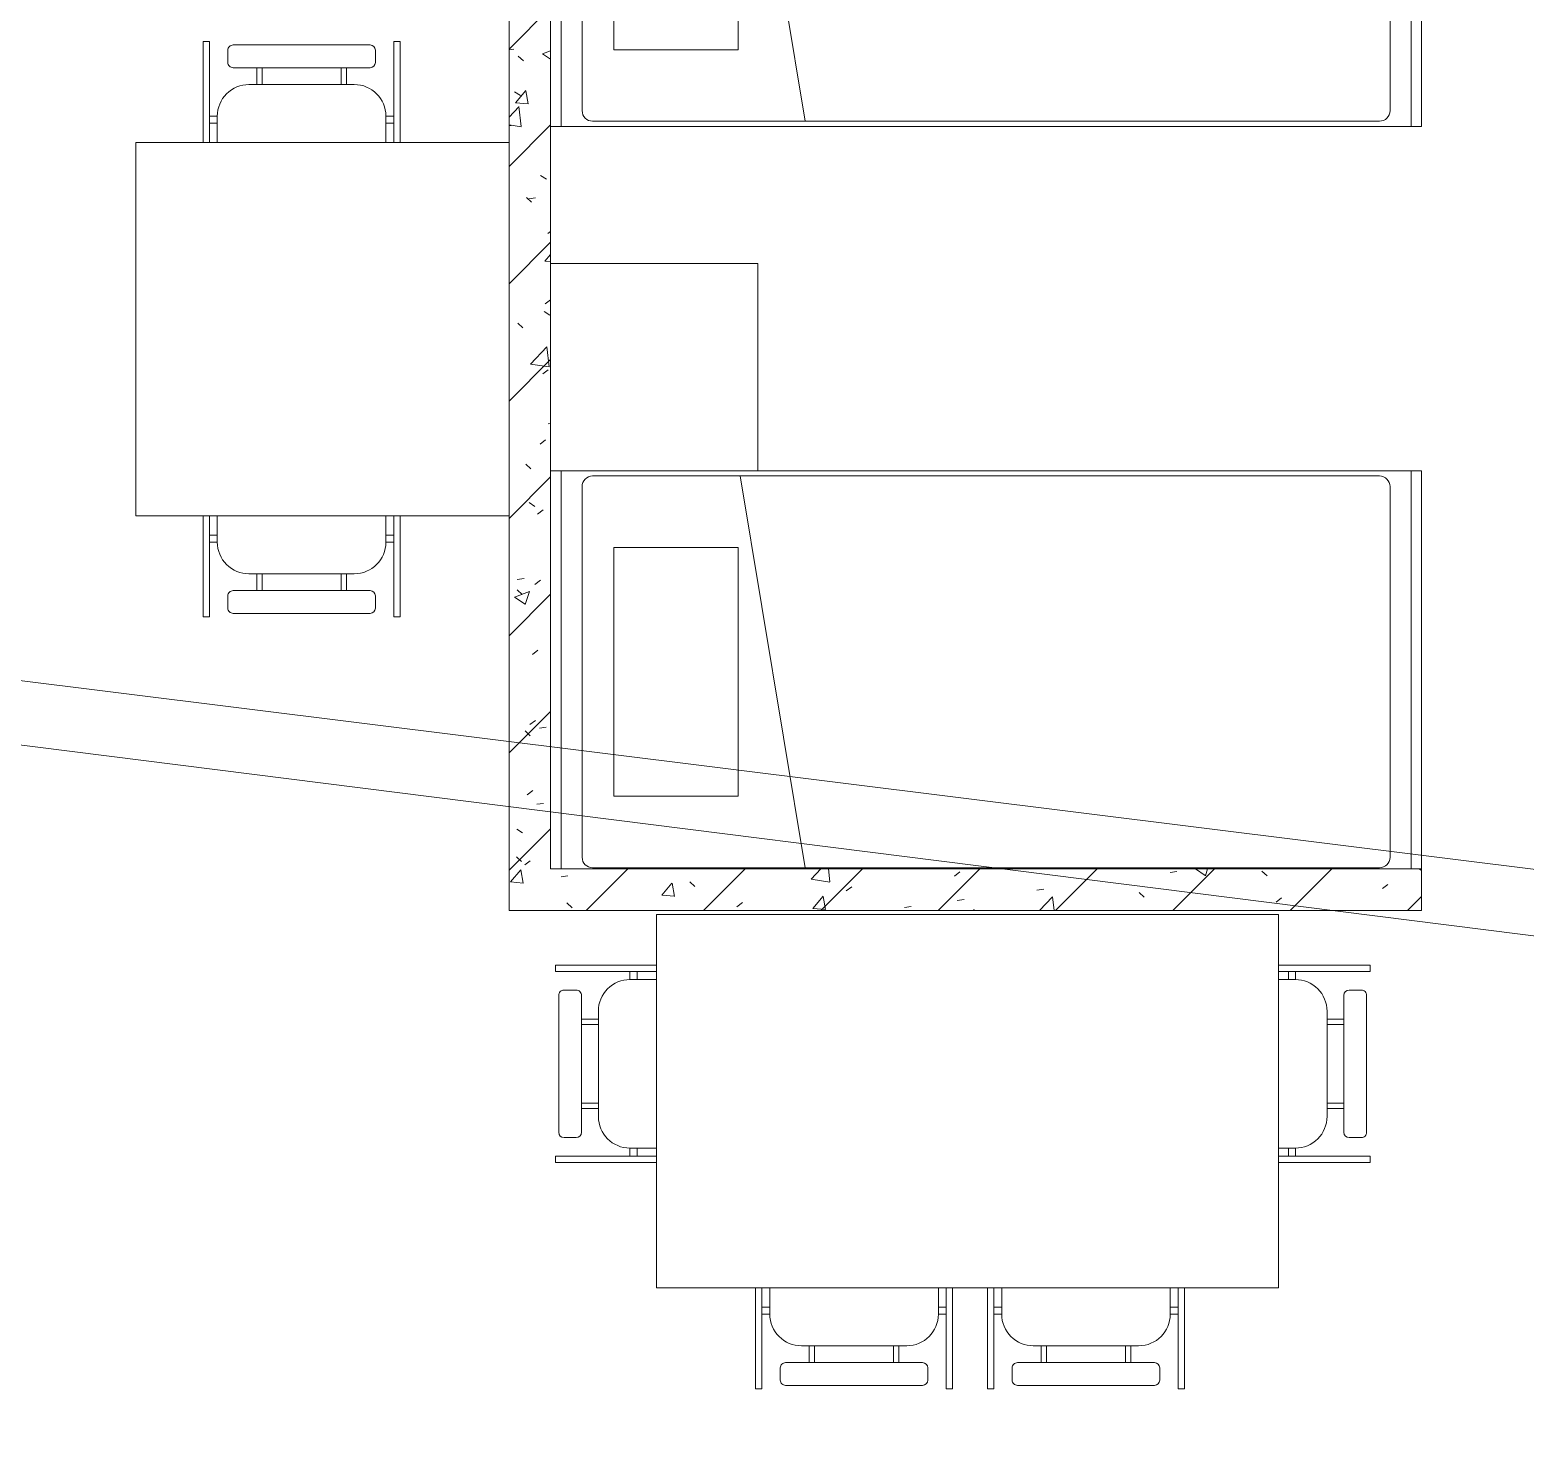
# Model space of a CAD drawing. Header units: millimetres. Extents: x -515342 to 330399, y -224905 to 507333.
# Drawn here: x -331942 to -328337, y 386428 to 389857 of the extents above; entities that cross this region are included whole.
import ezdxf

# ---------------------------------------------------------------- set-up
doc = ezdxf.new("R2010")
doc.units = ezdxf.units.MM
for name, color, linetype, lineweight in [('Мебель', 7, 'Continuous', 0), ('Стены внутренние', 7, 'Continuous', 0), ('Стены перегородки', 7, 'Continuous', 0), ('экспертиза ДУ', 1, 'Continuous', 0)]:
    doc.layers.add(name, color=color, linetype=linetype, lineweight=lineweight)
pattern_1 = [(45, (-374461.89, 375834.49), (-141.42136, 141.42136), [])]
pattern_2 = [(50, (-374461.9, 375834.5), (364.368, -31.8783), [38.1, -419.1]), (355, (-374461.9, 375834.5), (-70.4859, 382.1133), [30.48, -335.28]), (100.451, (-374431.53, 375831.83), (293.885, 350.2334), [32.38, -356.18]), (46.184, (-374461.9, 375936.1), (542.1585, -84.086), [57.15, -628.65]), (96.636, (-374416.7, 375929.1), (474.805, 494.8554), [48.57, -534.27]), (351.184, (-374461.9, 375936.1), (474.81, 494.85), [45.72, -502.92]), (21, (-374411.1, 375910.7), (303.2285, -204.5305), [38.1, -419.1]), (326, (-374411.1, 375910.7), (123.604, 368.376), [30.48, -335.28]), (71.451, (-374385.82, 375893.64), (426.834, 163.8427), [32.38, -356.18]), (37.5, (-374461.89, 375834.49), (6.17665, 169.11015), [16.764, -314.452, 16.764, -323.596, -336.55]), (37.5, (-374461.89, 375834.49), (6.17665, 169.11015), [-671.576, 16.764, -319.786]), (7.5, (-374461.89, 375834.49), (133.6389, 200.3615), [16.764, -177.292, 16.764, -306.832, -128.27]), (7.5, (-374461.89, 375834.49), (133.6389, 200.3615), [-517.652, 16.764, -111.506]), (327.5, (-374575.17, 375834.49), (271.1818, -11.45836), [16.764, -110.236, 16.764, -379.476, -525.78]), (327.5, (-374575.17, 375834.49), (271.1818, -11.45836), [-523.24, 16.764, -509.016]), (317.5, (-374625.97, 375834.5), (296.2585, 50.8528), [16.764, -148.336, 16.764, -246.38, -373.38]), (317.5, (-374625.97, 375834.5), (296.2585, 50.8528), [-428.244, 16.764, -356.616])]

# ---------------------------------------------------------------- blocks, each defined once
blk = doc.blocks.new('Стул-Штабель - Стул-Штабель-8767036-О_АР_П_4__10_050_План 4 этажа')
at = {"layer": 'Мебель'}
for p, q in [((-416.6, -108.9), (-416.6, 134.5)), ((-416.6, 134.5), (-401.3, 134.5)), ((-401.3, 134.5), (-401.3, -108.9)), ((-356.8, 84.1), (-356.8, 113.6)), ((-344.1, 126.3), (-13.9, 126.3)), ((-1.2, 84.1), (-1.2, 113.6)), ((43.2, 134.5), (43.2, -108.9)), ((58.6, 134.5), (43.2, 134.5)), ((58.6, -108.9), (58.6, 134.5)), ((-344.1, 71.4), (-13.9, 71.4)), ((-286.9, 30.8), (-286.9, 71.4)), ((-274.2, 30.8), (-274.2, 71.4)), ((-83.8, 30.8), (-83.8, 71.4)), ((-71.1, 30.8), (-71.1, 71.4)), ((-306, 30.8), (-52, 30.8)), ((-286.9, 30.8), (-274.2, 30.8)), ((-71.1, 30.8), (-83.8, 30.8)), ((-401.3, -45.4), (-401.3, -62.4)), ((-382.2, -45.4), (-401.3, -45.4)), ((-382.2, -62.4), (-401.3, -62.4)), ((-382.2, -45.4), (-382.2, -62.4)), ((-382.2, -108.9), (-382.2, -45.4)), ((24.2, -45.4), (24.2, -62.4)), ((24.2, -45.4), (43.2, -45.4)), ((24.2, -108.9), (24.2, -45.4)), ((24.2, -62.4), (43.2, -62.4)), ((43.2, -45.4), (43.2, -62.4))]:
    blk.add_line(p, q, dxfattribs=at)
for centre, radius, start, end in [((-344.1, 113.6), 12.7, 90, 180), ((-13.9, 113.6), 12.7, 360, 90), ((-344.1, 84.1), 12.7, 180, 270), ((-13.9, 84.1), 12.7, 270, 0), ((-306, -45.4), 76.2, 90, 180), ((-52, -45.4), 76.2, 360, 90)]:
    blk.add_arc(centre, radius, start, end, dxfattribs=at)
blk = doc.blocks.new('Стол-Прямоугольный - 1500х900 мм-V63-О_АР_П_4__10_050_План 4 этажа')
at = {"layer": 'Мебель'}
for p, q in [((-750, 450), (750, 450)), ((-750, -450), (-750, 450)), ((750, 450), (750, -450)), ((750, -450), (-750, -450))]:
    blk.add_line(p, q, dxfattribs=at)
blk = doc.blocks.new('Стул-Штабель - Стул-Штабель-V34-О_АР_П_4__10_050_План 4 этажа')
at = {"layer": 'Мебель'}
for p, q in [((-416.6, 85.9), (-416.6, -134.5)), ((-401.3, -134.5), (-401.3, 85.9)), ((-382.2, 85.9), (-382.2, 45.4)), ((24.2, 85.9), (24.2, 45.4)), ((43.2, -134.5), (43.2, 85.9)), ((58.6, 85.9), (58.6, -134.5)), ((-401.3, 45.4), (-401.3, 62.4)), ((-382.2, 62.4), (-401.3, 62.4)), ((-382.2, 45.4), (-401.3, 45.4)), ((-382.2, 45.4), (-382.2, 62.4)), ((24.2, 62.4), (43.2, 62.4)), ((24.2, 45.4), (24.2, 62.4)), ((24.2, 45.4), (43.2, 45.4)), ((43.2, 45.4), (43.2, 62.4)), ((-306, -30.8), (-52, -30.8)), ((-286.9, -30.8), (-286.9, -71.4)), ((-286.9, -30.8), (-274.2, -30.8)), ((-274.2, -30.8), (-274.2, -71.4)), ((-83.8, -30.8), (-83.8, -71.4)), ((-71.1, -30.8), (-83.8, -30.8)), ((-71.1, -30.8), (-71.1, -71.4)), ((-344.1, -71.4), (-13.9, -71.4)), ((-356.8, -84.1), (-356.8, -113.6)), ((-1.2, -84.1), (-1.2, -113.6)), ((-416.6, -134.5), (-401.3, -134.5)), ((-344.1, -126.3), (-13.9, -126.3)), ((58.6, -134.5), (43.2, -134.5))]:
    blk.add_line(p, q, dxfattribs=at)
for centre, radius, start, end in [((-306, 45.4), 76.2, 180, 270), ((-52, 45.4), 76.2, 270, 0), ((-344.1, -84.1), 12.7, 90, 180), ((-13.9, -84.1), 12.7, 360, 90), ((-344.1, -113.6), 12.7, 180, 270), ((-13.9, -113.6), 12.7, 270, 0)]:
    blk.add_arc(centre, radius, start, end, dxfattribs=at)
blk = doc.blocks.new('Кровать-Больница - 0970 x 2100 мм-V66-О_АР_П_4__10_050_План 4 этажа')
at = {"layer": 'Мебель'}
for p, q in [((893.5, 659), (893.5, 633.6)), ((-66.5, 633.6), (893.5, 633.6)), ((893.5, -1415.6), (893.5, 633.6)), ((-38.4, 582.8), (855.4, 582.8)), ((-63.8, -1339.4), (-63.8, 557.4)), ((880.8, -1339.4), (880.8, 557.4)), ((108.5, 506.6), (108.5, 206.6)), ((108.5, 506.6), (708.5, 506.6)), ((708.5, 506.6), (708.5, 206.6)), ((880.8, 201.8), (-63.8, 45.1)), ((108.5, 206.6), (708.5, 206.6)), ((-38.4, -1364.8), (855.4, -1364.8)), ((-66.5, -1415.6), (893.5, -1415.6)), ((-66.5, -1441), (893.5, -1441)), ((893.5, -1415.6), (893.5, -1441))]:
    blk.add_line(p, q, dxfattribs=at)
for centre, start, end in [((-38.4, 557.4), 90, 180), ((855.4, 557.4), 360, 90), ((-38.4, -1339.4), 180, 270), ((855.4, -1339.4), 270, 0)]:
    blk.add_arc(centre, 25.4, start, end, dxfattribs=at)
blk = doc.blocks.new('Прикроватная тумба - Прикроватная тумба-8750228-О_АР_П_4__10_050_План 4 этажа')
at = {"layer": 'Мебель'}
for p, q in [((0, 0), (0, -500)), ((0, -500), (500, -500))]:
    blk.add_line(p, q, dxfattribs=at)
blk = doc.blocks.new('Кровать-Больница - 0970 x 2100 мм-8734026-О_АР_П_4__10_050_План 4 этажа')
at = {"layer": 'Мебель'}
for p, q in [((-76.5, 659), (-76.5, 633.6)), ((893.5, 659), (893.5, 633.6)), ((-76.5, 633.6), (-76.5, -1415.6)), ((-76.5, 633.6), (893.5, 633.6)), ((893.5, -1415.6), (893.5, 633.6)), ((-38.4, 582.8), (855.4, 582.8)), ((-63.8, -1339.4), (-63.8, 557.4)), ((880.8, -1339.4), (880.8, 557.4)), ((108.5, 506.6), (108.5, 206.6)), ((108.5, 506.6), (708.5, 506.6)), ((708.5, 506.6), (708.5, 206.6)), ((880.8, 201.8), (-63.8, 45.1)), ((108.5, 206.6), (708.5, 206.6)), ((-38.4, -1364.8), (855.4, -1364.8)), ((-76.5, -1415.6), (-76.5, -1441)), ((-76.5, -1415.6), (893.5, -1415.6)), ((-76.5, -1441), (893.5, -1441)), ((893.5, -1415.6), (893.5, -1441))]:
    blk.add_line(p, q, dxfattribs=at)
for centre, start, end in [((-38.4, 557.4), 90, 180), ((855.4, 557.4), 360, 90), ((-38.4, -1339.4), 180, 270), ((855.4, -1339.4), 270, 0)]:
    blk.add_arc(centre, 25.4, start, end, dxfattribs=at)
blk = doc.blocks.new('Стол-Прямоугольный - 900х900 мм-8752863-О_АР_П_4__10_050_План 4 этажа')
at = {"layer": 'Мебель'}
for p, q in [((-450, 450), (450, 450)), ((450, 450), (450, -450)), ((450, -450), (-450, -450))]:
    blk.add_line(p, q, dxfattribs=at)
blk = doc.blocks.new('Стул-Штабель - Стул-Штабель-8766705-О_АР_П_4__10_050_План 4 этажа')
at = {"layer": 'Мебель'}
for p, q in [((-416.6, 108.9), (-416.6, -134.5)), ((-401.3, -134.5), (-401.3, 108.9)), ((-382.2, 108.9), (-382.2, 45.4)), ((24.2, 108.9), (24.2, 45.4)), ((43.2, -134.5), (43.2, 108.9)), ((58.6, 108.9), (58.6, -134.5)), ((-401.3, 45.4), (-401.3, 62.4)), ((-382.2, 62.4), (-401.3, 62.4)), ((-382.2, 45.4), (-401.3, 45.4)), ((-382.2, 45.4), (-382.2, 62.4)), ((24.2, 62.4), (43.2, 62.4)), ((24.2, 45.4), (24.2, 62.4)), ((24.2, 45.4), (43.2, 45.4)), ((43.2, 45.4), (43.2, 62.4)), ((-306, -30.8), (-52, -30.8)), ((-286.9, -30.8), (-286.9, -71.4)), ((-286.9, -30.8), (-274.2, -30.8)), ((-274.2, -30.8), (-274.2, -71.4)), ((-83.8, -30.8), (-83.8, -71.4)), ((-71.1, -30.8), (-83.8, -30.8)), ((-71.1, -30.8), (-71.1, -71.4)), ((-344.1, -71.4), (-13.9, -71.4)), ((-356.8, -84.1), (-356.8, -113.6)), ((-1.2, -84.1), (-1.2, -113.6)), ((-416.6, -134.5), (-401.3, -134.5)), ((-344.1, -126.3), (-13.9, -126.3)), ((58.6, -134.5), (43.2, -134.5))]:
    blk.add_line(p, q, dxfattribs=at)
for centre, radius, start, end in [((-306, 45.4), 76.2, 180, 270), ((-52, 45.4), 76.2, 270, 0), ((-344.1, -84.1), 12.7, 90, 180), ((-13.9, -84.1), 12.7, 360, 90), ((-344.1, -113.6), 12.7, 180, 270), ((-13.9, -113.6), 12.7, 270, 0)]:
    blk.add_arc(centre, radius, start, end, dxfattribs=at)

msp = doc.modelspace()

# ---------------------------------------------------------------- hatches: boundary and pattern name
at = {"layer": 'Стены внутренние'}
h = msp.add_hatch(dxfattribs=at)
h.set_pattern_fill('FP_3', color=256, style=0, pattern_type=2)
h.set_pattern_definition(pattern_1)
h.paths.add_polyline_path([(-330686.8897, 387734.4886), (-330686.8897, 391239.4886), (-330786.8897, 391239.4886), (-330786.8897, 387734.4886)])
h = msp.add_hatch(dxfattribs=at)
h.set_pattern_fill('FP_4', color=256, style=0, pattern_type=2)
h.set_pattern_definition(pattern_2)
h.paths.add_polyline_path([(-330686.8897, 387734.4886), (-330686.8897, 391239.4886), (-330786.8897, 391239.4886), (-330786.8897, 387734.4886)])
h = msp.add_hatch(dxfattribs=at)
h.set_pattern_fill('FP_3', color=256, style=0, pattern_type=2)
h.set_pattern_definition(pattern_1)
h.paths.add_polyline_path([(-329578.4388, 387734.4886), (-328586.8897, 387734.4886), (-328586.8897, 387834.4886), (-330686.8897, 387834.4886), (-330686.8897, 387734.4886), (-330600.2357, 387734.4886)])
h = msp.add_hatch(dxfattribs=at)
h.set_pattern_fill('FP_4', color=256, style=0, pattern_type=2)
h.set_pattern_definition(pattern_2)
h.paths.add_polyline_path([(-329578.4388, 387734.4886), (-328586.8897, 387734.4886), (-328586.8897, 387834.4886), (-330686.8897, 387834.4886), (-330686.8897, 387734.4886), (-330600.2357, 387734.4886)])

# ---------------------------------------------------------------- linework, layer by layer
at = {"layer": 'Стены перегородки'}
for p, q in [((-330786.8897, 391239.4886), (-330786.8897, 387734.4886)), ((-330686.8897, 387834.4886), (-330686.8897, 391239.4886)), ((-328586.8897, 387834.4886), (-330686.8897, 387834.4886)), ((-328586.8897, 387734.4886), (-328586.8897, 387834.4886)), ((-330786.8897, 387734.4886), (-328586.8897, 387734.4886))]:
    msp.add_line(p, q, dxfattribs=at)
at = {"layer": 'экспертиза ДУ'}
msp.add_lwpolyline([(-295273.0567, 383505.3273), (-433576.4427, 400949.3698), (-294399.231, 383607.395)], dxfattribs=at)

# ---------------------------------------------------------------- block references
at = {"layer": 'Мебель'}
for name, p, rotation in [('Кровать-Больница - 0970 x 2100 мм-8734026-О_АР_П_4__10_050_План 4 этажа', (-330027.8832, 389701.0066), 89.99999999999993), ('Стул-Штабель - Стул-Штабель-8766705-О_АР_П_4__10_050_План 4 этажа', (-331465.9389, 389694.753), 180), ('Стол-Прямоугольный - 900х900 мм-8752863-О_АР_П_4__10_050_План 4 этажа', (-331236.8897, 389135.8215), 180), ('Прикроватная тумба - Прикроватная тумба-8750228-О_АР_П_4__10_050_План 4 этажа', (-330186.8897, 388794.4886), 180), ('Кровать-Больница - 0970 x 2100 мм-V66-О_АР_П_4__10_050_План 4 этажа', (-330027.8832, 387901.0066), 89.99999999999993), ('Стул-Штабель - Стул-Штабель-8767036-О_АР_П_4__10_050_План 4 этажа', (-331465.9389, 388576.8901), 180), ('Стол-Прямоугольный - 1500х900 мм-V63-О_АР_П_4__10_050_План 4 этажа', (-329681.7672, 387274.4886), 180), ('Стул-Штабель - Стул-Штабель-8767036-О_АР_П_4__10_050_План 4 этажа', (-330540.6987, 387543.5377), 89.99999999999987), ('Стул-Штабель - Стул-Штабель-V34-О_АР_П_4__10_050_План 4 этажа', (-328845.8269, 387543.5377), 90.00000000000045), ('Стул-Штабель - Стул-Штабель-8767036-О_АР_П_4__10_050_План 4 этажа', (-330134.0767, 386715.5571), 180), ('Стул-Штабель - Стул-Штабель-8767036-О_АР_П_4__10_050_План 4 этажа', (-329575.0456, 386715.5571), 180)]:
    msp.add_blockref(name, p, dxfattribs=dict(at, rotation=rotation))

doc.saveas('drawing.dxf')
